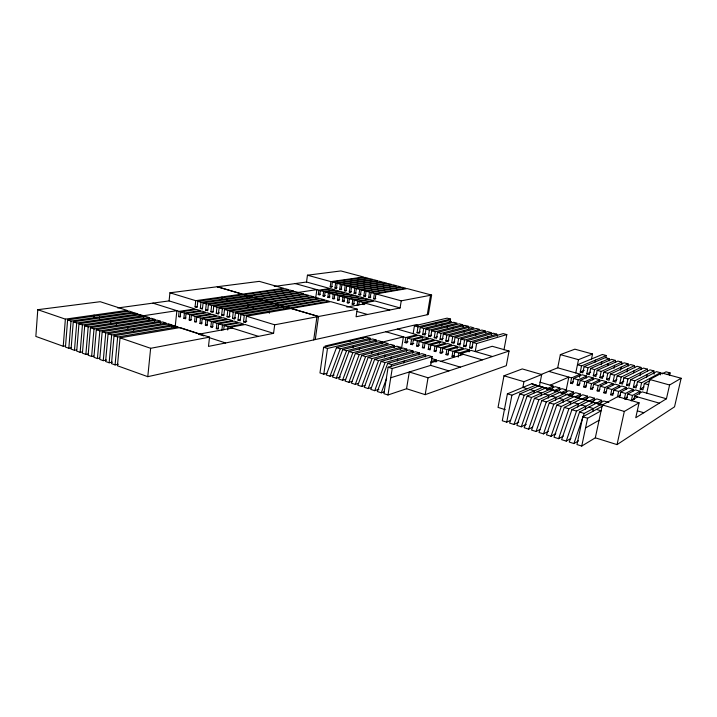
<?xml version="1.0" encoding="UTF-8"?>
<svg xmlns="http://www.w3.org/2000/svg" width="717" height="717" viewBox="0 0 717 717"><rect width="100%" height="100%" fill="white"/><g stroke="black" fill="none" stroke-linecap="round" stroke-linejoin="round"><path stroke-width="1.08" d="M37.777 309.69L65.372 319.137L127.043 310.407L100.21 301.705L37.777 309.69L35.85 336.425L63.23 346.266L65.426 345.899M63.23 346.266L65.372 319.137M67.613 319.899L71.019 321.064L132.52 312.182L129.212 311.106L67.613 319.899L65.453 347.064L68.832 348.283L71.019 347.906M68.832 348.283L71.019 321.064M73.268 321.834L76.701 323.008L138.031 313.965L134.706 312.89L73.268 321.834L71.064 349.089L74.469 350.308L76.656 349.923M74.469 350.308L76.701 323.008M143.4 317.685L143.588 315.767L140.236 314.682L78.969 323.788L76.719 351.115L80.152 352.352L82.33 351.957M80.152 352.352L82.419 324.971L78.969 323.788M148.984 319.504L149.172 317.577L145.802 316.484L84.714 325.751L82.419 353.167L85.87 354.404L88.039 354.01M85.87 354.404L88.191 326.943L84.714 325.751M154.603 321.333L154.8 319.397L151.404 318.303L90.494 327.723L88.155 355.229L91.624 356.474L93.793 356.071M93.882 317.048L94.052 315.077M91.624 356.474L93.999 328.924L90.494 327.723M160.267 323.17L160.465 321.234L157.05 320.132L96.311 329.721L93.927 357.308L97.422 358.563L99.591 358.15M99.457 318.913L99.627 316.932M97.422 358.563L99.842 330.922L160.465 321.234M102.181 331.729L105.731 332.939L166.165 323.08L162.723 321.969L102.181 331.729L99.744 359.396L103.266 360.669L106.501 360.042M103.266 360.669L105.731 332.939M171.704 326.889L171.91 324.944L168.441 323.824L108.088 333.746L105.605 361.502L109.154 362.784L112.381 362.148M110.705 322.677L110.884 320.687M109.154 362.784L111.664 334.973L171.91 324.944M114.039 335.78L117.642 337.017L177.691 326.818L174.204 325.688L114.039 335.78L111.502 363.627L115.079 364.908L118.296 364.272M116.387 324.577L116.566 322.578M115.079 364.908L117.642 337.017M431.616 295.072L401.242 300.826L400.104 307.943L356.071 316.78L357.209 309.17L274.683 324.801L273.571 333.333L208.477 346.401L209.543 337.142L179.994 327.57L120.035 337.832L117.445 365.76L147.783 376.676L427.278 314.727L428.381 314.476L431.616 295.072L407.139 288.584L375.959 293.916L375.143 299.195L373.629 298.783L374.435 293.504L405.679 288.189L402.38 287.311L371.012 292.572L370.214 297.842L368.699 297.421L369.497 292.16L400.911 286.925L397.621 286.047L366.1 291.227L365.312 296.48L363.806 296.067L364.594 290.815L396.169 285.662L392.898 284.792L361.207 289.892L360.427 295.135L358.93 294.723L359.71 289.48L391.446 284.407L388.193 283.538L356.349 288.566L355.569 293.8L354.081 293.387L354.852 288.162L386.75 283.161L383.505 282.292L351.509 287.239L350.738 292.464L349.26 292.052L350.021 286.836L382.071 281.915L378.845 281.055L346.696 285.931L345.935 291.138L344.456 290.726L345.218 285.527L377.42 280.679L374.211 279.827L341.901 284.622L341.149 289.82L339.688 289.408L340.432 284.219L372.786 279.442L369.596 278.599L337.142 283.323L336.39 288.503L334.938 288.1L335.673 282.919L368.18 278.223L365.007 277.371L332.401 282.023L331.657 287.194L330.205 286.8L330.94 281.629L363.591 277.004L340.88 270.936L307.45 275.211L306.526 282.023L274.208 286.468M127.868 328.422L128.065 326.414M133.676 330.367L133.864 328.35M147.783 376.676L150.633 348.301L209.543 337.142M117.713 307.96L169.095 300.898L169.938 292.796L259.294 281.369L283.753 288.315L242.48 294.158L217.242 286.746L242.194 294.113L195.741 300.683L169.938 292.796M180.747 311.895L184.421 313.051L200.321 310.595L196.682 309.466L180.747 311.895L180.191 317.111L178.56 316.591L179.116 311.384L195.069 308.964L169.095 300.898M186.061 313.571L189.754 314.727L205.6 312.236L201.943 311.097L186.061 313.571L185.497 318.796L183.857 318.276L184.421 313.051M191.403 315.247L195.123 316.421L210.915 313.885L207.231 312.737L191.403 315.247L190.83 320.499L189.189 319.97L189.754 314.727M244.049 294.624L247.58 295.664L288.691 289.713L285.267 288.745L197.793 301.301L197.112 307.476L195.069 306.84L195.741 300.683M196.781 316.941L200.527 318.124L216.265 315.543L212.555 314.396L196.781 316.941L196.198 322.202L194.549 321.673L195.123 316.421M249.31 296.193L203.099 302.924L202.409 309.117L200.312 308.462L201.002 302.287L247.275 295.601L247.015 297.725M202.194 318.644L205.967 319.836L221.643 317.21L217.914 316.054L202.194 318.644L201.611 323.923L199.944 323.394L200.527 318.124M254.284 297.627L257.86 298.684L298.639 292.536L295.18 291.559L208.405 304.546L207.706 310.748L205.6 310.103L206.29 303.9L252.402 297.107M207.643 320.365L211.434 321.557L227.056 318.895L223.301 317.73L207.643 320.365L207.043 325.652L205.367 325.115L205.967 319.836M259.608 299.222L213.747 306.177L213.03 312.397L210.915 311.743L211.623 305.532L257.555 298.622M213.128 322.085L216.946 323.286L232.505 320.589L228.732 319.415L213.128 322.085L212.519 327.391L210.834 326.853L211.434 321.557M264.645 300.674L268.257 301.74L308.695 295.395L305.2 294.4L219.115 307.817L218.398 314.055L216.256 313.392L216.982 307.172L262.736 300.145M218.649 323.824L222.485 325.034L237.981 322.283L234.181 321.108L218.649 323.824L218.031 329.139L216.328 328.601L216.946 323.286M221.714 298.971L221.947 296.981M270.031 302.287L224.52 309.475L223.794 315.722L221.643 315.059L222.369 308.812L267.952 301.678M221.858 330.358L222.485 325.034M226.859 300.513L227.092 298.514M223.695 329.838L224.197 325.572L239.675 322.811L243.493 323.994L228.06 326.791L224.197 325.572M275.122 303.757L278.779 304.824L318.868 298.281L315.337 297.277L229.96 311.133L229.216 317.407L227.056 316.735L227.8 310.47L273.195 303.219M227.683 329.99L228.06 326.791M280.58 305.388L235.436 312.809L234.683 319.092L232.505 318.42L233.258 312.137L278.474 304.77L278.196 306.921M285.725 306.867L289.426 307.952L329.148 301.203L325.581 300.19L240.939 314.485L240.177 320.795L237.99 320.114L238.752 313.822L283.78 306.32L283.493 308.48M315.274 339.553L318.5 316.493L291.201 308.507L246.487 316.179L245.707 322.507L243.502 321.825L244.273 315.507L289.112 307.889M247.831 306.804L248.082 304.788M253.155 308.4L253.406 306.383M269.314 313.248L269.574 311.214M315.659 298.344L316.869 289.632L297.34 292.572M320.347 290.609L323.654 291.532L334.687 289.82L331.415 288.915L320.347 290.609L319.737 294.974L318.276 294.562L318.877 290.197L329.963 288.521L306.526 282.023M313.705 339.894L316.932 316.797M325.124 291.944L328.449 292.868L339.437 291.138L336.148 290.233L325.124 291.944L324.505 296.318L323.035 295.906L323.654 291.532M329.928 293.289L333.271 294.221L344.205 292.464L340.898 291.541L329.928 293.289L329.309 297.672L327.83 297.25L328.449 292.868M369.838 340.378L370.16 338.272L366.477 337.178L323.636 347.27L319.979 372.939L323.788 374.175L326.916 373.315M334.758 294.633L338.119 295.574L349 293.791L345.684 292.868L334.758 294.633L334.131 299.034L332.643 298.613L333.271 294.221M323.788 374.175L327.481 348.453L370.16 338.272M339.616 295.996L342.986 296.937L353.822 295.126L350.488 294.203L339.616 295.996L338.98 300.396L337.483 299.975L338.119 295.574M344.492 297.358L347.888 298.308L358.67 296.471L355.309 295.538L344.492 297.358L343.846 301.767L342.35 301.346L342.986 296.937M349.394 298.729L352.809 299.679L363.537 297.815L360.167 296.883L349.394 298.729L348.749 303.157L347.234 302.726L347.888 298.308M354.332 300.109L357.756 301.068L368.439 299.168L365.043 298.236L354.332 300.109L353.669 304.537L352.155 304.116L352.809 299.679M357.093 305.505L357.756 301.068M358.751 305.048L359.289 301.49L369.945 299.589L373.36 300.531L362.73 302.457L359.289 301.49M353.123 347.781L353.454 345.594M362.461 304.232L362.73 302.457M364.003 304.662L364.272 302.888L374.874 300.952L400.104 307.943M359.316 349.672L359.647 347.476M371.809 353.481L372.15 351.276M375.842 342.17L376.174 340.055L372.544 338.98L336.497 347.655L326.253 374.973L330.008 376.183L334.149 375.027M378.173 355.094L378.468 353.194M381.892 343.981L382.224 341.857L378.576 340.772L342.744 349.573L332.491 376.99L336.264 378.217L340.387 377.034M384.527 357.03L384.832 355.13M390.747 377.751L430.657 365.374L432.136 356.69L428.21 355.524L388.121 367.229L383.909 393.66L387.987 394.977L406.548 388.739L425.181 394.655L506.301 365.688L509.052 351.052L492.229 346.284L475.219 351.554L476.662 343.515L506.811 334.597L503.97 349.842M390.926 358.984L391.231 357.075M394.099 347.62L394.44 345.486L390.747 344.384L355.363 353.463L345.083 381.077L348.91 382.313L351.966 381.408M387.987 394.977L392.226 368.502L432.136 356.69M397.37 360.947L397.675 359.029M400.265 349.466L400.606 347.324L396.886 346.212L361.735 355.417L351.447 383.138L355.3 384.384L358.5 383.416M401.475 348.758L403.393 336.856L381.274 342.376M422.34 338.361L422.663 336.407L418.719 335.269L407.588 338.083L406.781 343.058L405.015 342.538L405.822 337.564L416.971 334.767L397.317 329.094M403.85 362.919L404.164 361.001M406.467 351.312L406.817 349.17L403.071 348.05L368.162 357.398L357.855 385.208L361.727 386.472L364.908 385.486M413.368 339.768L417.384 340.933L428.39 338.057L424.419 336.909L413.368 339.768L412.544 344.752L410.769 344.232L411.585 339.249L422.663 336.407M413.144 333.656L414.435 325.832L447.094 318.142L450.563 319.101L450.195 321.225M406.548 388.739L409.299 371.998L428.04 377.778L509.052 351.052M412.705 353.176L413.064 351.025L409.29 349.905L374.624 359.387L364.299 387.305L368.206 388.569L371.37 387.565M420.234 327.481L423.711 328.476L451.567 321.682L448.206 320.75L420.234 327.481L419.266 333.369L417.043 332.733L418.011 326.853L450.563 319.101M419.176 341.462L423.218 342.636L434.143 339.715L430.155 338.567L419.176 341.462L418.343 346.463L416.559 345.935L417.384 340.933M418.997 355.049L419.355 352.889L415.555 351.769L381.13 361.386L370.797 389.403L374.722 390.684L378.908 389.331M425.988 329.121L429.447 330.098L457.114 323.215L453.771 322.292L425.988 329.121L425.002 335.018L422.734 334.364L423.711 328.476M427.278 314.727L430.523 295.279M439.593 343.353L439.933 341.382L435.918 340.225L425.02 343.165L424.177 348.175L422.385 347.646L423.218 342.636M463.236 326.898L462.689 324.756L459.319 323.833L431.742 330.752L430.747 336.667L428.461 336.013L429.447 330.098M425.315 356.941L425.683 354.772L421.865 353.642L387.682 363.402L377.33 391.527L381.292 392.808L384.411 391.778M430.899 344.877L434.986 346.069L445.759 343.067L441.726 341.901L430.899 344.877L430.048 349.905L428.237 349.367L429.089 344.348L439.933 341.382M436.035 324.389L436.357 322.489M468.828 328.449L468.291 326.307L464.912 325.375L437.522 332.392L436.519 338.325L434.215 337.671L435.219 331.738L462.689 324.756M425.181 394.655L428.04 377.778M436.814 346.598L440.928 347.799L451.62 344.752L447.56 343.577L436.814 346.598L435.954 351.644L434.135 351.106L434.986 346.069M441.582 325.948L441.914 324.039M435.927 362.058L436.286 359.943L431.975 358.652M443.339 334.05L446.861 335.045L473.928 327.866L470.522 326.925L443.339 334.05L442.326 339.992L440.014 339.329L441.027 333.387L468.291 326.307M457.168 348.444L457.518 346.454L453.431 345.271L442.765 348.337L441.896 353.382L440.059 352.845L440.928 347.799M447.193 327.517L447.525 325.608M449.192 335.708L452.741 336.721L479.637 329.426L476.222 328.485L449.192 335.708L448.161 341.677L445.84 341.005L446.861 335.045M448.743 350.075L452.911 351.294L463.442 348.166L459.337 346.974L448.743 350.075L447.874 355.148L446.028 354.601L446.906 349.538L457.518 346.454M452.83 329.094L453.162 327.176M485.803 333.163L485.292 331.012L481.86 330.062L455.08 337.384L454.04 343.362L451.701 342.69L452.741 336.721M469.052 351.877L469.411 349.878L465.279 348.686L454.766 351.832L453.879 356.914L452.033 356.367L452.911 351.294M491.521 334.749L491.028 332.598L487.569 331.648L461.004 339.069L459.947 345.056L457.598 344.384L458.647 338.397L485.292 331.012M458.244 357.129L458.961 353.051L469.411 349.878M464.204 332.285L464.544 330.358M460.466 355.632L460.834 353.598L471.248 350.416L492.454 356.528M497.275 336.354L496.791 334.194L493.314 333.235L466.964 340.763L465.898 346.768L463.532 346.087L464.589 340.082L491.028 332.598M469.94 333.889L470.289 331.962M506.811 334.597L503.217 333.611L472.96 342.466L471.876 348.489L469.501 347.799L470.567 341.785L496.791 334.194M475.712 335.511L476.061 333.575M487.354 338.774L487.703 336.829M539.498 385.701L541.693 374.561L522.272 368.923L503.979 375.789L498.037 407.408L505.324 409.685M540.788 386.848L531.897 383.694L507.403 393.83L502.294 420.754L506.731 422.17L510.585 420.359M506.731 422.17L511.884 395.192L536.199 384.975M541.693 374.561L523.957 381.704L522.854 387.44L527.228 388.748M533.986 392.853L534.371 390.882L530.06 389.591M540.976 395.99L541.568 393.033L537.221 391.733M548.218 398.168L548.81 395.201L544.436 393.893M552.628 388.202L553.058 386.042L539.874 382.161M540.717 374.641L557.709 367.803L560.353 354.628L574.882 349.179L592.538 354.019L591.507 358.975M555.505 400.364L556.105 397.388L551.705 396.071M559.439 390.209L559.869 388.049L555.155 386.66L549.383 389.206M562.845 402.569L563.454 399.584L559.027 398.258M566.08 390.568L568.823 377.124L550.19 385.199M566.287 392.235L566.735 390.066L561.976 388.668L556.275 391.24M586.201 378.083L586.623 376.04L582.123 374.758L573.627 378.504L572.56 383.703L570.535 383.111L571.601 377.922L580.125 374.193L579.497 377.25M575.769 372.948L578.494 359.674L592.538 354.019M570.239 404.791L570.857 401.798L566.394 400.462M573.188 394.269L573.636 392.091L568.85 390.684L563.221 393.301M592.726 379.947L593.156 377.904L588.63 376.613L580.232 380.413L579.157 385.612L577.122 385.029L578.198 379.822L586.623 376.04M609.342 360.83L609.127 358.679L605.318 357.631L584.068 366.647L582.796 372.786L580.268 372.069L581.532 365.939L606.304 355.551L605.865 357.658M577.687 407.032L578.314 404.021L573.815 402.676M580.134 396.322L580.582 394.135L575.769 392.719L570.203 395.372M599.295 381.829L599.735 379.777L595.173 378.477L586.882 382.322L585.798 387.538L583.746 386.947L584.83 381.731L593.156 377.904M615.616 362.551L615.41 360.4L611.619 359.36L590.638 368.493L589.347 374.65L586.757 373.916L588.039 367.758L609.127 358.679M602.576 406.1L582.787 416.783L576.97 444.54L581.738 446.064L595.325 437.818L602.352 404.926L617.785 396.644L639.071 402.82L635.755 417.733L666.434 398.769L669.588 385.002L681.15 378.253L674.527 406.835L617.041 444.612L595.325 437.818M587.124 398.383L587.582 396.196L582.733 394.771L577.239 397.451M585.189 409.282L585.816 406.27L581.29 404.917M595.101 362.058L595.513 360.077M605.91 383.712L606.349 381.659L601.76 380.351L593.577 384.249L592.475 389.483L590.414 388.883L591.507 383.658L599.735 379.777M621.926 364.281L621.738 362.13L617.92 361.081L597.198 370.33L595.899 376.506L593.291 375.762L594.59 369.605L615.41 360.4M581.738 446.064L587.599 418.244L601.088 410.841L596.392 409.434M601.196 364.801L601.823 361.825M594.232 400.095L594.617 398.267L589.741 396.833L584.319 399.548M592.735 411.558L593.371 408.529L588.818 407.166M612.56 385.612L612.999 383.55L608.392 382.242L600.308 386.185L599.197 391.437L597.127 390.828L598.229 385.585L606.349 381.659M628.271 366.02L628.092 363.869L624.256 362.82L603.813 372.186L602.495 378.379L599.869 377.635L601.178 371.451L621.738 362.13M607.783 365.571L608.204 363.582M601.321 402.183L601.706 400.355L596.795 398.903L590.853 401.968M634.653 367.776L634.491 365.616L630.628 364.559L610.454 374.059L609.127 380.261L606.492 379.508L607.81 373.315L628.092 363.869M619.255 387.53L619.703 385.459L615.061 384.133L607.084 388.13L605.964 393.4L603.875 392.791L604.996 387.53L612.999 383.55M613.976 368.35L614.621 365.356M641.097 369.524L640.962 367.364L637.081 366.297L617.149 375.932L615.804 382.152L613.152 381.399L614.487 375.188L634.491 365.616M625.986 389.456L626.443 387.377L621.773 386.051L613.904 390.093L612.766 395.372L610.669 394.762L611.807 389.492L619.703 385.459M620.429 370.133L621.074 367.131M647.532 371.316L647.406 369.147L643.499 368.081L623.88 377.823L622.526 384.061L619.846 383.299L621.2 377.07L640.962 367.364M626.443 387.377L618.654 391.464L617.507 396.752L620.429 395.184M619.622 397.361L620.77 392.074L628.522 387.969L633.228 389.313L632.761 391.392M626.909 371.935L627.572 368.923M654.083 374.175L653.913 370.931L649.987 369.855L630.655 379.723L629.284 385.979L626.595 385.217L627.958 378.961L647.406 369.147M639.349 394.377L640.048 391.249L635.316 389.905L627.68 394.054L626.515 399.36L624.39 398.742L625.547 393.445L633.228 389.313M617.041 444.612L624.319 411.433L639.071 402.82M633.658 372.741L634.106 370.734M660.563 374.892L660.465 372.723L656.512 371.639L637.476 381.632L636.087 387.906L633.38 387.135L634.76 380.87L653.913 370.931M631.318 400.758L632.493 395.443L640.048 391.249M633.927 399.252L634.635 396.062L642.154 391.849L666.434 398.769M640.003 375.574L640.675 372.544M649.996 380.503L644.332 383.559L642.934 389.851L640.209 389.071L641.598 382.797L660.465 372.723M646.609 377.402L647.29 374.373M646.698 393.149L649.754 379.49L661.881 372.983L681.15 378.253M669.606 375.09L670.099 372.93L666.021 371.818L662.248 373.871M601.706 400.355L579.569 412.015L569.262 442.084L573.905 443.563L584.212 413.422L601.375 404.263L603.391 405.195M600.299 404.791L589.473 400.74L571.915 409.694L561.617 439.655L566.224 441.116L570.875 438.445M566.224 441.116L576.522 411.092L593.927 402.058M583.781 399.772L574.801 396.393L556.768 405.114L546.488 434.834L551.023 436.277L555.809 433.668M551.023 436.277L561.303 406.485L579.202 397.702M591.175 401.843L582.105 398.562L564.315 407.399L554.026 437.236L558.597 438.687L563.32 436.044M558.597 438.687L568.886 408.78L586.542 399.871M569.477 395.497L560.336 392.118L541.837 400.588L531.575 430.083L536.047 431.509L539.973 429.474M536.047 431.509L546.309 401.95L564.673 393.4M576.728 397.568L567.541 394.251L549.276 402.846L539.005 432.45L543.513 433.884L548.353 431.311M543.513 433.884L553.784 404.209L571.906 395.542M550.342 389.161L546.058 387.888L527.112 396.134L516.876 425.396L521.286 426.803L531.53 397.469L550.342 389.161L555.281 391.312M562.289 393.427L553.174 389.994L534.452 398.356L524.208 427.735L528.644 429.142L532.614 427.144M528.644 429.142L538.888 399.701L557.476 391.267M549.437 389.6L538.996 385.8L519.834 393.929L509.608 423.084L513.981 424.473L518.741 422.188M513.981 424.473L524.217 395.255L543.244 387.055M374.722 390.684L385.065 362.596L419.355 352.889M381.292 392.808L386.66 378.191M390.882 366.71L391.643 364.621L425.683 354.772M361.727 386.472L372.042 358.59L406.817 349.17M368.206 388.569L378.531 360.588L413.064 351.025M348.91 382.313L359.199 354.637L394.44 345.486M355.3 384.384L365.598 356.609L400.606 347.324M336.264 378.217L346.526 350.738L382.224 341.857M349.036 351.509L352.845 352.683L388.309 343.667L384.644 342.574L349.036 351.509L338.765 379.024L342.565 380.261L345.639 379.365M342.565 380.261L352.845 352.683M330.008 376.183L340.252 348.812L376.174 340.055M573.905 443.563L578.494 440.856M585.547 427.968L599.071 420.261M630.888 400.695L637.592 396.904M632.26 400.22L634.16 399.145M667.285 374.471L670.099 372.93M624.39 398.742L627.276 397.155M640.209 389.071L644.009 386.992M633.38 387.135L637.243 385.074M598.041 404.092L603.902 401L608.85 402.452M610.669 394.762L613.635 393.212M626.595 385.217L629.535 383.685M588.657 401.314L594.617 398.267M603.875 392.791L606.546 391.428M619.846 383.299L623.826 381.292M582.141 398.903L587.582 396.196M597.127 390.828L599.833 389.492M613.152 381.399L616.889 379.553M521.286 426.803L526.305 424.33M575.07 396.806L580.582 394.135M590.414 388.883L593.156 387.556M606.492 379.508L609.333 378.146M568.052 394.726L573.636 392.091M583.746 386.947L586.524 385.638M599.869 377.635L603.714 375.833M561.079 392.665L566.735 390.066M577.122 385.029L579.936 383.729M593.291 375.762L597.189 373.996M570.535 383.111L573.385 381.838M554.151 390.613L559.869 388.049M586.757 373.916L590.7 372.159M546.309 388.999L553.058 386.042M580.268 372.069L584.265 370.339M440.856 361.305L463.406 354.35M430.738 362.802L438.212 360.517L460.35 367.122M452.033 356.367L454.139 355.722M430.935 361.565L436.286 359.943M469.501 347.799L472.709 346.84M446.028 354.601L448.152 353.965M440.059 352.845L443.267 351.904M463.532 346.087L466.579 345.191M434.135 351.106L436.088 350.541M457.598 344.384L460.673 343.497M451.701 342.69L454.802 341.821M428.237 349.367L430.209 348.812M445.84 341.005L448.959 340.145M422.385 347.646L424.365 347.1M440.014 339.329L443.16 338.487M416.559 345.935L419.562 345.128M434.215 337.671L437.388 336.829M410.769 344.232L413.79 343.434M428.461 336.013L431.652 335.189M405.015 342.538L408.054 341.749M422.734 334.364L425.943 333.557M417.043 332.733L420.287 331.935M232.156 328.081L198.663 334.221L203.843 335.897M346.849 307.055L366.387 303.479M216.328 328.601L218.398 328.225M352.155 304.116L354.297 303.721M373.629 298.783L375.825 298.389M210.834 326.853L212.913 326.486M347.234 302.726L349.394 302.341M243.502 321.825L246.8 321.234M368.699 297.421L370.904 297.035M205.367 325.115L207.455 324.756M342.35 301.346L344.518 300.97M237.99 320.114L240.105 319.746M363.806 296.067L365.894 295.709M199.944 323.394L202.042 323.035M337.483 299.975L339.661 299.607M232.505 318.42L235.696 317.873M227.056 316.735L230.256 316.197M358.93 294.723L361.027 294.373M171.515 326.441L173.595 326.083M194.549 321.673L196.646 321.324M332.643 298.613L334.83 298.245M221.643 315.059L223.785 314.709M354.081 293.387L356.188 293.038M189.189 319.97L191.296 319.63M327.83 297.25L330.026 296.892M183.857 318.276L185.972 317.936M323.035 295.906L325.249 295.547M216.256 313.392L219.483 312.872M349.26 292.052L351.375 291.711M178.56 316.591L180.693 316.26M318.276 294.562L320.284 294.239M210.915 311.743L213.066 311.402M344.456 290.726L346.589 290.394M93.999 328.924L154.8 319.397M205.6 310.103L207.76 309.762M339.688 289.408L341.821 289.076M88.191 326.943L149.172 317.577M200.312 308.462L202.481 308.131M334.938 288.1L337.08 287.777M330.205 286.8L332.365 286.477M82.419 324.971L176.884 310.676L175.235 326.262L200.626 334.498M195.069 306.84L197.247 306.517M606.304 355.551L602.379 354.476L577.445 364.792L581.532 365.939M307.45 275.211L330.94 281.629M332.401 282.023L335.673 282.919M337.142 283.323L340.432 284.219M341.901 284.622L345.218 285.527M346.696 285.931L350.021 286.836M351.509 287.239L354.852 288.162M356.349 288.566L359.71 289.48M361.207 289.892L364.594 290.815M366.1 291.227L369.497 292.16M371.012 292.572L374.435 293.504M375.959 293.916L401.242 300.826M560.353 354.628L578.494 359.674M649.754 379.49L669.588 385.002M295.207 283.582L318.877 290.197M364.272 302.888L389.779 310.013M584.068 366.647L588.039 367.758M590.638 368.493L594.59 369.605M597.198 370.33L601.178 371.451M603.813 372.186L607.81 373.315M610.454 374.059L614.487 375.188M617.149 375.932L621.2 377.07M623.88 377.823L627.958 378.961M630.655 379.723L634.76 380.87M637.476 381.632L641.598 382.797M644.332 383.559L648.58 384.751M418.128 325.294L416.066 324.702L325.115 346.006L327.131 346.625M357.209 309.17L330.743 301.651L291.075 308.444L318.509 316.502M414.435 325.832L418.011 326.853M431.742 330.752L435.219 331.738M437.522 332.392L441.027 333.387M455.08 337.384L458.647 338.397M461.004 339.069L464.589 340.082M466.964 340.763L470.567 341.785M472.96 342.466L476.662 343.515M557.709 367.803L580.125 374.193M357.129 311.51L367.534 314.476M548.837 371.379L571.601 377.922M573.627 378.504L578.198 379.822M580.232 380.413L584.83 381.731M586.882 382.322L591.507 383.658M593.577 384.249L598.229 385.585M600.308 386.185L604.996 387.53M607.084 388.13L611.807 389.492M613.904 390.093L618.654 391.464M620.77 392.074L625.547 393.445M627.68 394.054L632.493 395.443M634.635 396.062L659.326 403.16M385.916 331.765L405.822 337.564M407.588 338.083L411.585 339.249M425.02 343.165L429.089 344.348M442.765 348.337L446.906 349.538M454.766 351.832L458.961 353.051M460.834 353.598L482.335 359.862M637.395 410.85L643.83 412.741M601.375 404.263L596.885 402.936L601.267 404.944M503.979 375.789L523.957 381.704M602.352 404.926L624.319 411.433M546.291 388.784L549.428 389.707M361.225 337.546L363.34 338.173M348.435 340.539L350.532 341.175M430.657 365.374L448.923 370.886M519.834 393.929L524.217 395.255M527.112 396.134L531.53 397.469M534.452 398.356L538.888 399.701M541.837 400.588L546.309 401.95M549.276 402.846L553.784 404.209M556.768 405.114L561.303 406.485M564.315 407.399L568.886 408.78M571.915 409.694L576.522 411.092M579.569 412.015L584.212 413.422M507.403 393.83L511.884 395.192M582.787 416.783L587.599 418.244M197.793 301.301L201.002 302.287M203.099 302.924L206.29 303.9M208.405 304.546L211.623 305.532M213.747 306.177L216.982 307.172M219.115 307.817L222.369 308.812M224.52 309.475L227.8 310.47M229.96 311.133L233.258 312.137M235.436 312.809L238.752 313.822M240.939 314.485L244.273 315.507M246.487 316.179L274.683 324.801M336.497 347.655L340.252 348.812M342.744 349.573L346.526 350.738M355.363 353.463L359.199 354.637M361.735 355.417L365.598 356.609M368.162 357.398L372.042 358.59M374.624 359.387L378.531 360.588M381.13 361.386L385.065 362.596M387.682 363.402L391.643 364.621M323.636 347.27L327.481 348.453M388.121 367.229L392.226 368.502M273.571 333.333L245.205 324.523L229.781 327.328L258.487 336.363M152.891 303.13L179.116 311.384M126.228 310.721L128.352 311.411M132.609 312.791L142.19 315.892M142.943 316.143L144.467 316.636M147.998 317.783L149.88 318.393M152.497 319.235L155.329 320.158M158.905 321.324L160.805 321.933M163.458 322.793L166.326 323.726M168.029 324.281L170.924 325.213M174.572 326.405L177.475 327.346M209.032 337.582L225.613 342.959M96.311 329.721L99.842 330.922M108.088 333.746L111.664 334.973M120.035 337.832L150.633 348.301M531.897 383.694L537.445 385.961M538.996 385.8L545.377 388.408M567.541 394.251L572.408 396.286M582.105 398.562L588.684 401.35M589.473 400.74L595.917 403.492M560.336 392.118L563.248 393.382M546.058 387.888L552.054 390.496M553.174 389.994L556.087 391.294M574.801 396.393L579.435 398.482M323.994 299.742L284.084 306.383L280.41 305.308L320.445 298.729L323.994 299.742M313.768 296.838L273.509 303.273L269.87 302.207L310.255 295.834L313.768 296.838M303.649 293.961L263.04 300.208L259.455 299.15L300.181 292.975L303.649 293.961M293.647 291.12L252.707 297.17L249.149 296.121L290.215 290.152L293.647 291.12"/></g></svg>
